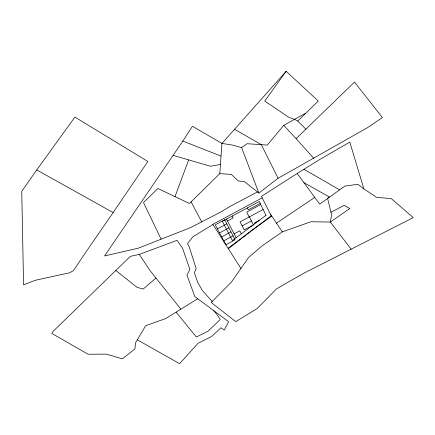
<?xml version="1.0" encoding="UTF-8"?>
<svg xmlns="http://www.w3.org/2000/svg" width="435" height="435" viewBox="0 0 435 435"><rect width="100%" height="100%" fill="white"/><g stroke="black" fill="none" stroke-linecap="round" stroke-linejoin="round"><path stroke-width="0.65" d="M161.124 239.185L143.496 202.536L157.921 188.502L189.426 203.498L219.778 173.652L221.959 143.43L286.132 71.302L318.3 101.05L297.714 121.088L294.598 119.326L288.666 117.205L264.725 101.056L286.132 71.302M174.995 196.631L188.654 159.901L210.371 166.241L220.355 164.528M257.449 191.938L230.512 206.195L220.752 212.03L190.677 227.543L138.254 248.189L104.558 255.959L182.836 141.06L192.444 126.248L221.959 143.43L231.964 144.991L241.604 147.563L247.064 143.702L267.313 145.078L283.74 125.367L304.413 113.867L305.223 113.78M228.07 248.271L271.206 215.825L261.468 196.364L297.203 173.483L319.714 204.135L344.852 186.109L357.842 184.309L363.872 188.877L376.775 197.463L391.195 198.512L413.25 217.62L304.016 273.131L281.668 285.855L276.415 289.009L257.02 308.66L235.732 321.634L211.203 302.461L231.474 282.032L248.494 257.596L262.033 245.916L282.304 231.866L310.998 221.741L330.355 222.062L349.827 208.506L344.167 205.32L330.948 212.269M113.138 212.584L147.862 161.494L74.907 117.091L36.725 169.933L21.75 191.373L23.566 284.827L35.295 280.281L69.682 272.778L73.493 270.565C86.445 251.011 99.832 231.898 113.138 212.584L36.725 169.933M313.771 158.324L296.115 138.64L354.503 82.068L382.419 117.602L368.048 127.341L278.09 178.279L258.852 193.048L244.47 181.64L238.282 180.949L231.328 174.402L219.778 173.652M155.986 278.047L143.262 288.987L137.117 287.394L115.808 270.478M228.353 248.722L254.247 228.669L271.793 216.064L270.352 214.118M271.793 216.064L276.481 223.139L314.717 197.436M297.203 173.483L319.888 159.417L349.794 142.098L363.872 188.877M197.74 298.736L165.621 318.61L145.714 325.663L135.573 342.698L134.91 348.919L122.376 358.853L106.553 354.144L88.082 354.237L51.743 333.362L53.135 331.301L130.364 256.345L139.331 254.399L177.034 240.327L182.618 248.331L189.872 269.45L186.952 275.11L194.771 296.507L228.636 321.764L224.204 330.094L221.018 327.74L211.698 336.462L198.028 343.28L179.622 363.698L137.302 339.789M212.981 224.525L192.933 236.76L187.436 243.801L189.046 246.373L196.19 268.661L194.369 272.614L197.648 282.146L202.411 290.564L212.193 301.466M262.207 197.849L212.856 224.324L240.946 268.536M227.472 220.996L233.198 217.924L232.225 216.021M260.206 203.433L248.2 209.877L247.249 207.957M260.766 204.581L246.716 212.117L249.152 217.005M217.418 228.875L226.782 223.851M219.55 232.894L228.881 227.886M263.142 209.501L240.076 221.883L244.149 229.908L253.415 224.933L249.402 216.875M221.665 236.885L230.963 231.893M242.121 225.906L251.414 220.92M234.139 233.861L239.805 230.822L241.343 233.834M259.108 220.458L254.638 222.861L254.986 223.563M223.764 240.849L233.035 235.873M173.108 155.344L188.654 159.901M182.836 141.06L220.888 156.04M303.907 182.646L329.371 196.99L327.555 198.262L331.552 214.759L330.355 222.062L351.159 249.222M234.574 129.255L261.326 144.697L278.09 178.279M303.962 169.291L339.561 189.829M297.714 121.088L305.897 129.162M283.74 125.367L296.115 138.64M213.601 310.536L216.799 314.32L220.23 319.491L208.126 331.144L196.343 337.016L176.083 312.134M180.862 309.176L149.781 270.282L139.331 254.399M276.481 223.139L282.304 231.866M191.09 201.862L201.769 222.002M226.488 219.099L236.151 237.744M241.604 147.563L258.852 193.048M265.948 215.314L232.404 240.566L222.345 221.323L259.276 201.508L265.948 215.314M224.667 219.789L215.276 224.83L225.852 244.785L235.09 239.826L224.667 219.789"/></g></svg>
